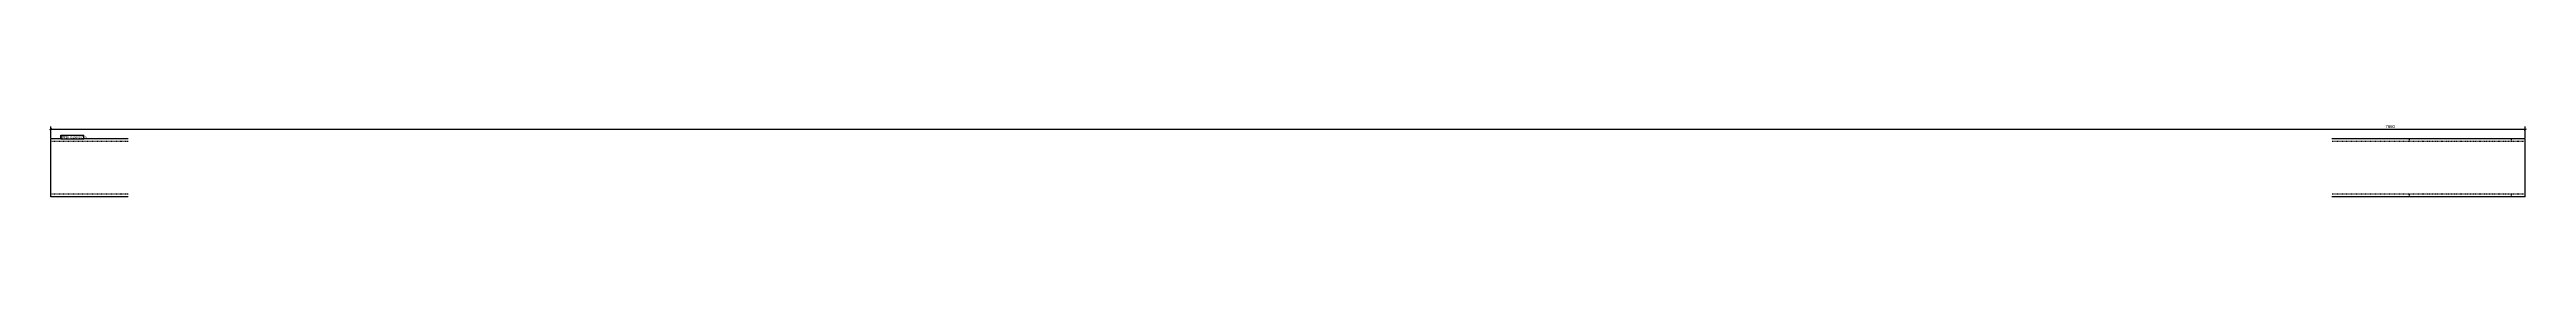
# Model space of a CAD drawing. Header units: millimetres. Extents: x 8 to 21244, y 5 to 262.
# Drawn here: x 8 to 7675, y 8 to 233 of the extents above; entities that cross this region are included whole.
import ezdxf

# ---------------------------------------------------------------- set-up
doc = ezdxf.new("R2010")
doc.units = ezdxf.units.MM
doc.linetypes.add('DXK_LINE_DOT2', pattern=[3.9198, 1.9599, -1.9599])
for name, color, linetype in [('MÅLSÆTNING', 7, 'Continuous'), ('STÅL', 7, 'Continuous'), ('TEKST', 7, 'Continuous')]:
    doc.layers.add(name, color=color, linetype=linetype)
doc.styles.add('Arial Narrow', font='ARIALN.TTF', dxfattribs={"height": 0.2})

msp = doc.modelspace()

# ---------------------------------------------------------------- linework, layer by layer
at = {"layer": 'MÅLSÆTNING', "color": 7, "linetype": 'Continuous'}
for p, q in [((15, 219), (7.5, 216)), ((11.3, 190), (11.3, 226.4)), ((11.3, 217.5), (7671.3, 217.5)), ((7667.5, 216), (7675, 219)), ((7671.3, 190), (7671.3, 226.4))]:
    msp.add_line(p, q, dxfattribs=at)
at = {"layer": 'STÅL', "color": 2, "linetype": 'Continuous'}
for p, q in [((251.3, 187.5), (11.3, 187.5)), ((11.3, 23.5), (11.3, 187.5)), ((7671.3, 187.5), (7072.8, 187.5)), ((7671.3, 7.5), (7671.3, 187.5)), ((11.3, 7.5), (11.3, 23.5)), ((251.3, 7.5), (11.3, 7.5)), ((7671.3, 7.5), (7072.8, 7.5))]:
    msp.add_line(p, q, dxfattribs=at)
at = {"layer": 'STÅL', "color": 7, "linetype": 'DXK_LINE_DOT2'}
for p, q in [((251.3, 179.5), (11.3, 179.5)), ((7671.3, 179.5), (7072.8, 179.5)), ((7312.8, 179.5), (7312.8, 187.5)), ((7628.8, 179.5), (7628.8, 187.5)), ((11.3, 16.1), (11.3, 23.5)), ((11.3, 15.5), (11.3, 16.1)), ((251.3, 15.5), (11.3, 15.5)), ((11.3, 8.7), (11.3, 15.5)), ((7671.3, 15.5), (7072.8, 15.5)), ((7312.8, 7.5), (7312.8, 15.5)), ((7628.8, 7.5), (7628.8, 15.5)), ((7671.3, 15.5), (7671.3, 16.1))]:
    msp.add_line(p, q, dxfattribs=at)

# ---------------------------------------------------------------- next in the draw order: wipeouts: each hides what was drawn before it
at = {"color": 0}
for points, layer in [([(7265, 219.4), (7265, 233.4), (7236.6, 233.4), (7236.6, 219.4)], 'MÅLSÆTNING'), ([(59.2, 189.3), (59.2, 198), (43.8, 198), (43.8, 189.3)], 'TEKST')]:
    msp.add_wipeout(points, dxfattribs=at).dxf.layer = layer

# ---------------------------------------------------------------- next in the draw order: texts
at = {"layer": 'MÅLSÆTNING', "color": 3, "style": 'Arial Narrow'}
msp.add_text('7660', height=9.54, dxfattribs=at).set_placement((7238.6, 221.4))

# ---------------------------------------------------------------- next in the draw order: wipeouts: each hides what was drawn before it
at = {"color": 0}
msp.add_wipeout([(59.2, 189.3), (59.2, 198), (43.8, 198), (43.8, 189.3)], dxfattribs=at).dxf.layer = 'TEKST'

# ---------------------------------------------------------------- next in the draw order: wipeouts: each hides what was drawn before it
msp.add_wipeout([(112.1, 189.3), (112.1, 195.5), (61.8, 195.5), (61.8, 189.3)], dxfattribs=at).dxf.layer = 'TEKST'

# ---------------------------------------------------------------- next in the draw order: wipeouts: each hides what was drawn before it
msp.add_wipeout([(112.1, 189.3), (112.1, 195.5), (61.8, 195.5), (61.8, 189.3)], dxfattribs=at).dxf.layer = 'TEKST'

# ---------------------------------------------------------------- next in the draw order: linework, layer by layer
at = {"layer": 'TEKST', "color": 7, "linetype": 'Continuous'}
for p, q in [((42.3, 199.5), (113.6, 199.5)), ((42.3, 187.8), (42.3, 199.5)), ((42.3, 187.8), (113.6, 187.8)), ((113.6, 187.8), (113.6, 199.5))]:
    msp.add_line(p, q, dxfattribs=at)

# ---------------------------------------------------------------- next in the draw order: texts
at = {"layer": 'TEKST', "color": 3, "style": 'Arial Narrow'}
for s, height, p in [('s43', 8.35, (43.8, 189.3)), ('RHS180X180X8', 5.965, (61.8, 189.3))]:
    msp.add_text(s, height=height, dxfattribs=at).set_placement(p)

doc.saveas('drawing.dxf')
